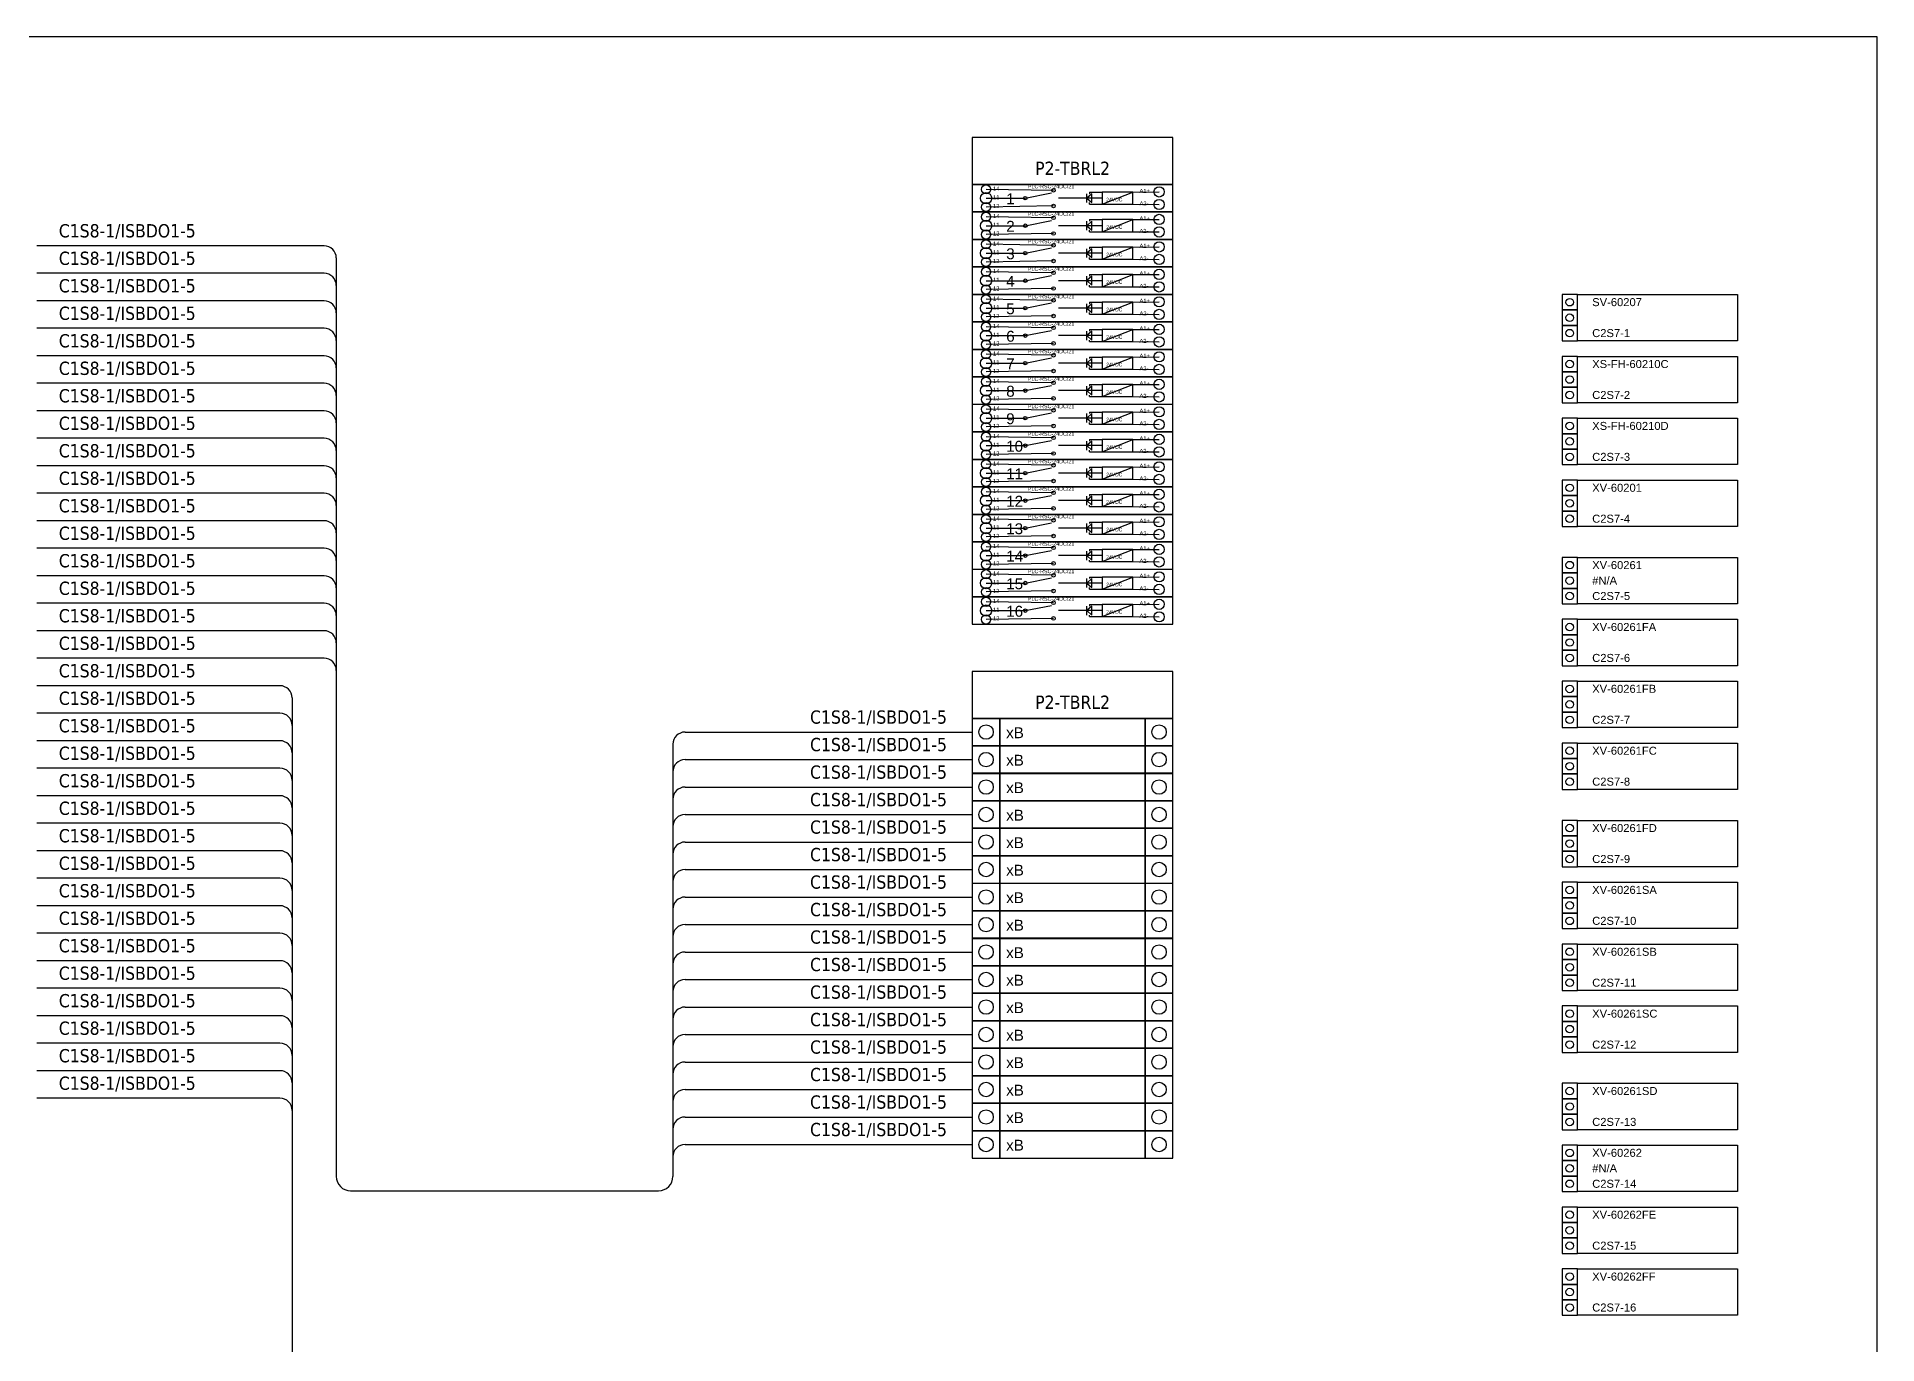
# Model space of a CAD drawing. Header units: millimetres. Extents: x 0 to 134764, y 0 to 68687.
# Drawn here: x 55766 to 98890, y 38062 to 68687 of the extents above; entities that cross this region are included whole.
import ezdxf
from ezdxf.enums import TextEntityAlignment as Align

# ---------------------------------------------------------------- set-up
doc = ezdxf.new("R2010")
doc.units = ezdxf.units.MM
doc.layers.add('IE-WIRE', color=7, linetype='Continuous', lineweight=25)
doc.layers.add('power', color=7, linetype='Continuous', lineweight=25)
doc.styles.get("Standard").update_dxf_attribs({"font": 'arial.ttf'})
doc.styles.add('Tahoma', font='')
doc.styles.get('Tahoma').set_extended_font_data('Tahoma')

# ---------------------------------------------------------------- blocks, each defined once
blk = doc.blocks.new('xTermFuse')
at = {"color": 7}
for p, q in [((76800, 33290), (75483.4, 33310)), ((75483.4, 33137.3), (76250, 33137.3)), ((76250, 33137.3), (76760, 33240)), ((76800, 32985), (75483.4, 32965))]:
    blk.add_line(p, q, dxfattribs=at)
at = {"color": 3}
blk.add_line((77750, 33137.3), (76900, 33137.3), dxfattribs=at)
at = {"color": 7}
blk.add_lwpolyline([(75215, 32870), (79130, 32870), (79130, 33405), (75215, 33405), (75215, 32870)], dxfattribs=at)
for centre, radius in [((75483.4, 33137.3), 110), ((75483.4, 33310), 90), ((76250, 33137.3), 35), ((76800, 33290), 35), ((75483.4, 32965), 90), ((76800, 32985), 35)]:
    blk.add_circle(centre, radius, dxfattribs=at)
at = {"layer": 'power', "color": 1}
for p, q in [((77450, 33050), (77450, 33225)), ((77500, 33255), (77750, 33255)), ((77500, 33255), (77500, 33225)), ((77750, 33020), (78350, 33255)), ((78350, 33255), (78861.5, 33260)), ((77500, 33020), (77500, 33050)), ((77500, 33020), (77750, 33020))]:
    blk.add_line(p, q, dxfattribs=at)
at = {"layer": 'power', "color": 7}
blk.add_line((78350, 33020), (78861.5, 33015), dxfattribs=at)
at = {"layer": 'power', "color": 1}
for points in [[(77550, 33050), (77550, 33225), (77450, 33137.5), (77550, 33050)], [(77750, 33020), (78350, 33020), (78350, 33255), (77750, 33255), (77750, 33020)]]:
    blk.add_lwpolyline(points, dxfattribs=at)
blk.add_circle((78861.5, 33260), 100, dxfattribs=at)
at = {"layer": 'power', "color": 7}
blk.add_circle((78861.5, 33015), 100, dxfattribs=at)
at = {"color": 7}
for s, p in [('14', (75620, 33285)), ('11', (75620, 33115)), ('12', (75620, 32945))]:
    blk.add_text(s, height=80, dxfattribs=at).set_placement(p)
at = {"color": 3}
blk.add_text('PLC-RSC-24DC/21', height=75, dxfattribs=at).set_placement((76300, 33330))
at = {"color": 7}
blk.add_attdef('TERMINAL_A', (0, 0), '', height=212.5, dxfattribs=at)
at = {"layer": 'power', "color": 2}
blk.add_text('24VDC', height=70, dxfattribs=at).set_placement((77830, 33075))
at = {"layer": 'power', "color": 1}
blk.add_text('A1+', height=80, dxfattribs=at).set_placement((78480, 33240))
at = {"layer": 'power', "color": 7}
blk.add_text('A2-', height=80, dxfattribs=at).set_placement((78480, 32995))
blk = doc.blocks.new('xTermSingleLayer')
at = {"color": 7, "ltscale": 25.4}
for points in [[(0, -537), (537, -537), (537, 0), (0, 0)], [(537, -537), (3378, -537), (3378, 0), (537, 0)], [(3378, -537), (3915, -537), (3915, 0), (3378, 0)]]:
    blk.add_lwpolyline(points, close=True, dxfattribs=at)
for centre in [(268, -268), (3647, -268)]:
    blk.add_circle(centre, 141, dxfattribs=at)
blk.add_attdef('TERMINAL_B', (661, -387), '', height=212)
blk = doc.blocks.new('xDO_3_Term')
for points in [[(483, 1449), (0, 1449), (0, 966), (483, 966)], [(483, 1449), (5482, 1449), (5482, 0), (483, 0)], [(483, 966), (0, 966), (0, 483), (483, 483)], [(483, 483), (0, 483), (0, 0), (483, 0)]]:
    blk.add_lwpolyline(points, close=True)
for centre in [(242, 1208), (242, 725), (242, 242)]:
    blk.add_circle(centre, 118)
for tag, p in [('TAG', (943, 1085)), ('Description', (943, 602)), ('PLC_POINT', (943, 118))]:
    blk.add_attdef(tag, p, '', height=250)

msp = doc.modelspace()

# ---------------------------------------------------------------- linework, layer by layer
msp.add_lwpolyline([(0, 0), (98890, 0), (98890, 68687), (0, 68687)], close=True)
at = {"color": 4, "ltscale": 25.4}
for points in [[(77687, 65229), (82385, 65229), (82385, 66330), (77687, 66330)], [(77687, 52722), (82385, 52722), (82385, 53823), (77687, 53823)]]:
    msp.add_lwpolyline(points, close=True, dxfattribs=at)
at = {"layer": 'IE-WIRE', "color": 4, "ltscale": 25.4}
for p, q in [((62497, 63791), (55766, 63791)), ((62782, 63506), (62782, 41991)), ((62497, 63147), (55766, 63147)), ((62497, 62503), (55766, 62503)), ((62497, 61859), (55766, 61859)), ((62497, 61215), (55766, 61215)), ((62497, 60571), (55766, 60571)), ((62497, 59927), (55766, 59927)), ((62497, 59283), (55766, 59283)), ((62497, 58638), (55766, 58638)), ((62497, 57994), (55766, 57994)), ((62497, 57350), (55766, 57350)), ((62497, 56706), (55766, 56706)), ((62497, 56062), (55766, 56062)), ((62497, 55418), (55766, 55418)), ((62497, 54774), (55766, 54774)), ((62497, 54130), (55766, 54130)), ((61462, 53486), (55766, 53486)), ((61748, 53200), (61748, 13046)), ((61462, 52841), (55766, 52841)), ((61462, 52197), (55766, 52197)), ((70957, 52400), (77687, 52400)), ((70957, 52400), (77687, 52400)), ((70671, 52115), (70671, 41991)), ((70957, 51756), (77687, 51756)), ((70957, 51756), (77687, 51756)), ((61462, 51553), (55766, 51553)), ((61462, 50909), (55766, 50909)), ((70957, 51112), (77687, 51112)), ((70957, 51112), (77687, 51112)), ((70957, 50468), (77687, 50468)), ((70957, 50468), (77687, 50468)), ((61462, 50265), (55766, 50265)), ((61462, 49621), (55766, 49621)), ((70957, 49824), (77687, 49824)), ((70957, 49824), (77687, 49824)), ((70957, 49180), (77687, 49180)), ((70957, 49180), (77687, 49180)), ((61462, 48977), (55766, 48977)), ((61462, 48333), (55766, 48333)), ((70957, 48535), (77687, 48535)), ((70957, 48535), (77687, 48535)), ((70957, 47891), (77687, 47891)), ((70957, 47891), (77687, 47891)), ((61462, 47688), (55766, 47688)), ((61462, 47044), (55766, 47044)), ((70957, 47247), (77687, 47247)), ((70957, 47247), (77687, 47247)), ((70957, 46603), (77687, 46603)), ((70957, 46603), (77687, 46603)), ((61462, 46400), (55766, 46400)), ((61462, 45756), (55766, 45756)), ((70957, 45959), (77687, 45959)), ((70957, 45959), (77687, 45959)), ((70957, 45315), (77687, 45315)), ((70957, 45315), (77687, 45315)), ((61462, 45112), (55766, 45112)), ((61462, 44468), (55766, 44468)), ((70957, 44671), (77687, 44671)), ((70957, 44671), (77687, 44671)), ((70957, 44027), (77687, 44027)), ((70957, 44027), (77687, 44027)), ((61462, 43824), (55766, 43824)), ((70957, 43382), (77687, 43382)), ((70957, 43382), (77687, 43382)), ((70957, 42738), (77687, 42738)), ((70957, 42738), (77687, 42738))]:
    msp.add_line(p, q, dxfattribs=at)
at = {"layer": 'IE-WIRE', "color": 4}
msp.add_line((63118, 41655), (70335, 41655), dxfattribs=at)
at = {"layer": 'IE-WIRE', "color": 4, "ltscale": 25.4}
for centre, radius, start, end in [((62497, 63506), 286, 0, 90), ((62497, 62862), 286, 0, 90), ((62497, 62218), 286, 0, 90), ((62497, 61573), 286, 0, 90), ((62497, 60929), 286, 0, 90), ((62497, 60285), 286, 0, 90), ((62497, 59641), 286, 0, 90), ((62497, 58997), 286, 0, 90), ((62497, 58353), 286, 0, 90), ((62497, 57709), 286, 0, 90), ((62497, 57065), 286, 0, 90), ((62497, 56421), 286, 0, 90), ((62497, 55776), 286, 0, 90), ((62497, 55132), 286, 0, 90), ((62497, 54488), 286, 0, 90), ((62497, 53844), 286, 0, 90), ((61462, 53200), 286, 0, 90), ((61462, 52556), 286, 0, 90), ((61462, 51912), 286, 0, 90), ((70957, 52115), 286, 90, 180), ((70957, 51470), 286, 90, 180), ((61462, 51268), 286, 0, 90), ((61462, 50623), 286, 0, 90), ((70957, 50826), 286, 90, 180), ((70957, 50182), 286, 90, 180), ((61462, 49979), 286, 0, 90), ((61462, 49335), 286, 0, 90), ((70957, 49538), 286, 90, 180), ((70957, 48894), 286, 90, 180), ((61462, 48691), 286, 0, 90), ((61462, 48047), 286, 0, 90), ((70957, 48250), 286, 90, 180), ((70957, 47606), 286, 90, 180), ((61462, 47403), 286, 0, 90), ((61462, 46759), 286, 0, 90), ((70957, 46962), 286, 90, 180), ((70957, 46317), 286, 90, 180), ((61462, 46115), 286, 0, 90), ((61462, 45471), 286, 0, 90), ((70957, 45673), 286, 90, 180), ((70957, 45029), 286, 90, 180), ((61462, 44826), 286, 0, 90), ((61462, 44182), 286, 0, 90), ((70957, 44385), 286, 90, 180), ((70957, 43741), 286, 90, 180), ((61462, 43538), 286, 0, 90), ((70957, 43097), 286, 90, 180), ((70957, 42453), 286, 90, 180), ((70335, 41991), 336, 270, 0)]:
    msp.add_arc(centre, radius, start, end, dxfattribs=at)
at = {"layer": 'IE-WIRE', "color": 4}
msp.add_arc((63118, 41991), 336, 180, 270, dxfattribs=at)

# ---------------------------------------------------------------- block references
ref = msp.add_blockref('xTermFuse', (-12571, 25142), dxfattribs=dict(xscale=1.2, yscale=1.2, zscale=1.2))
ref.add_attrib('TERMINAL_A', '1', (78481, 64765), dxfattribs={"height": 255})
ref = msp.add_blockref('xTermFuse', (-12571, 24498), dxfattribs=dict(xscale=1.2, yscale=1.2, zscale=1.2))
ref.add_attrib('TERMINAL_A', '2', (78481, 64121), dxfattribs={"height": 255})
ref = msp.add_blockref('xTermFuse', (-12571, 23854), dxfattribs=dict(xscale=1.2, yscale=1.2, zscale=1.2))
ref.add_attrib('TERMINAL_A', '3', (78481, 63477), dxfattribs={"height": 255})
ref = msp.add_blockref('xTermFuse', (-12571, 23210), dxfattribs=dict(xscale=1.2, yscale=1.2, zscale=1.2))
ref.add_attrib('TERMINAL_A', '4', (78481, 62833), dxfattribs={"height": 255})
ref = msp.add_blockref('xTermFuse', (-12571, 22566), dxfattribs=dict(xscale=1.2, yscale=1.2, zscale=1.2))
ref.add_attrib('TERMINAL_A', '5', (78481, 62189), dxfattribs={"height": 255})
ref = msp.add_blockref('xDO_3_Term', (91505, 61564), dxfattribs=dict(xscale=0.75, yscale=0.75, zscale=0.75))
ref.add_attrib('TAG', 'SV-60207', (92212, 62378), dxfattribs={"height": 187.5})
ref.add_attrib('PLC_POINT', 'C2S7-1', (92212, 61653), dxfattribs={"height": 187.5})
ref = msp.add_blockref('xTermFuse', (-12571, 21922), dxfattribs=dict(xscale=1.2, yscale=1.2, zscale=1.2))
ref.add_attrib('TERMINAL_A', '6', (78481, 61545), dxfattribs={"height": 255})
ref = msp.add_blockref('xTermFuse', (-12571, 21278), dxfattribs=dict(xscale=1.2, yscale=1.2, zscale=1.2))
ref.add_attrib('TERMINAL_A', '7', (78481, 60900), dxfattribs={"height": 255})
ref = msp.add_blockref('xDO_3_Term', (91505, 60115), dxfattribs=dict(xscale=0.75, yscale=0.75, zscale=0.75))
ref.add_attrib('TAG', 'XS-FH-60210C', (92212, 60928), dxfattribs={"height": 187.5})
ref.add_attrib('PLC_POINT', 'C2S7-2', (92212, 60204), dxfattribs={"height": 187.5})
ref = msp.add_blockref('xTermFuse', (-12571, 20634), dxfattribs=dict(xscale=1.2, yscale=1.2, zscale=1.2))
ref.add_attrib('TERMINAL_A', '8', (78481, 60256), dxfattribs={"height": 255})
ref = msp.add_blockref('xTermFuse', (-12571, 19990), dxfattribs=dict(xscale=1.2, yscale=1.2, zscale=1.2))
ref.add_attrib('TERMINAL_A', '9', (78481, 59612), dxfattribs={"height": 255})
ref = msp.add_blockref('xDO_3_Term', (91505, 58666), dxfattribs=dict(xscale=0.75, yscale=0.75, zscale=0.75))
ref.add_attrib('TAG', 'XS-FH-60210D', (92212, 59479), dxfattribs={"height": 187.5})
ref.add_attrib('PLC_POINT', 'C2S7-3', (92212, 58754), dxfattribs={"height": 187.5})
ref = msp.add_blockref('xTermFuse', (-12571, 19345), dxfattribs=dict(xscale=1.2, yscale=1.2, zscale=1.2))
ref.add_attrib('TERMINAL_A', '10', (78481, 58968), dxfattribs={"height": 255})
ref = msp.add_blockref('xTermFuse', (-12571, 18701), dxfattribs=dict(xscale=1.2, yscale=1.2, zscale=1.2))
ref.add_attrib('TERMINAL_A', '11', (78481, 58324), dxfattribs={"height": 255})
ref = msp.add_blockref('xDO_3_Term', (91505, 57216), dxfattribs=dict(xscale=0.75, yscale=0.75, zscale=0.75))
ref.add_attrib('TAG', 'XV-60201', (92212, 58030), dxfattribs={"height": 187.5})
ref.add_attrib('PLC_POINT', 'C2S7-4', (92212, 57305), dxfattribs={"height": 187.5})
ref = msp.add_blockref('xTermFuse', (-12571, 18057), dxfattribs=dict(xscale=1.2, yscale=1.2, zscale=1.2))
ref.add_attrib('TERMINAL_A', '12', (78481, 57680), dxfattribs={"height": 255})
ref = msp.add_blockref('xTermFuse', (-12571, 17413), dxfattribs=dict(xscale=1.2, yscale=1.2, zscale=1.2))
ref.add_attrib('TERMINAL_A', '13', (78481, 57036), dxfattribs={"height": 255})
ref = msp.add_blockref('xTermFuse', (-12571, 16769), dxfattribs=dict(xscale=1.2, yscale=1.2, zscale=1.2))
ref.add_attrib('TERMINAL_A', '14', (78481, 56392), dxfattribs={"height": 255})
ref = msp.add_blockref('xTermFuse', (-12571, 16125), dxfattribs=dict(xscale=1.2, yscale=1.2, zscale=1.2))
ref.add_attrib('TERMINAL_A', '15', (78481, 55747), dxfattribs={"height": 255})
for name, p, xscale, yscale, zscale, values in [('xDO_3_Term', (91505, 55405), 0.75, 0.75, 0.75, {'TAG': 'XV-60261', 'Description': '#N/A', 'PLC_POINT': 'C2S7-5'}), ('xTermSingleLayer', (77687, 52722), 1.2, 1.2, 1.2, {'TERMINAL_B': 'xB'}), ('xTermSingleLayer', (77687, 52078), 1.2, 1.2, 1.2, {'TERMINAL_B': 'xB'}), ('xTermSingleLayer', (77687, 51434), 1.2, 1.2, 1.2, {'TERMINAL_B': 'xB'}), ('xTermSingleLayer', (77687, 50790), 1.2, 1.2, 1.2, {'TERMINAL_B': 'xB'}), ('xTermSingleLayer', (77687, 50146), 1.2, 1.2, 1.2, {'TERMINAL_B': 'xB'}), ('xTermSingleLayer', (77687, 49502), 1.2, 1.2, 1.2, {'TERMINAL_B': 'xB'}), ('xTermSingleLayer', (77687, 48857), 1.2, 1.2, 1.2, {'TERMINAL_B': 'xB'}), ('xTermSingleLayer', (77687, 48213), 1.2, 1.2, 1.2, {'TERMINAL_B': 'xB'}), ('xTermSingleLayer', (77687, 47569), 1.2, 1.2, 1.2, {'TERMINAL_B': 'xB'}), ('xTermSingleLayer', (77687, 46925), 1.2, 1.2, 1.2, {'TERMINAL_B': 'xB'}), ('xTermSingleLayer', (77687, 46281), 1.2, 1.2, 1.2, {'TERMINAL_B': 'xB'}), ('xTermSingleLayer', (77687, 45637), 1.2, 1.2, 1.2, {'TERMINAL_B': 'xB'}), ('xTermSingleLayer', (77687, 44993), 1.2, 1.2, 1.2, {'TERMINAL_B': 'xB'}), ('xTermSingleLayer', (77687, 44349), 1.2, 1.2, 1.2, {'TERMINAL_B': 'xB'}), ('xTermSingleLayer', (77687, 43705), 1.2, 1.2, 1.2, {'TERMINAL_B': 'xB'}), ('xTermSingleLayer', (77687, 43060), 1.2, 1.2, 1.2, {'TERMINAL_B': 'xB'}), ('xDO_3_Term', (91505, 41637), 0.75, 0.75, 0.75, {'TAG': 'XV-60262', 'Description': '#N/A', 'PLC_POINT': 'C2S7-14'})]:
    msp.add_blockref(name, p, dxfattribs=dict(xscale=xscale, yscale=yscale, zscale=zscale)).add_auto_attribs(values)
ref = msp.add_blockref('xTermFuse', (-12571, 15481), dxfattribs=dict(xscale=1.2, yscale=1.2, zscale=1.2))
ref.add_attrib('TERMINAL_A', '16', (78481, 55103), dxfattribs={"height": 255})
ref = msp.add_blockref('xDO_3_Term', (91505, 53955), dxfattribs=dict(xscale=0.75, yscale=0.75, zscale=0.75))
ref.add_attrib('TAG', 'XV-60261FA', (92212, 54769), dxfattribs={"height": 187.5})
ref.add_attrib('PLC_POINT', 'C2S7-6', (92212, 54044), dxfattribs={"height": 187.5})
ref = msp.add_blockref('xDO_3_Term', (91505, 52506), dxfattribs=dict(xscale=0.75, yscale=0.75, zscale=0.75))
ref.add_attrib('TAG', 'XV-60261FB', (92212, 53320), dxfattribs={"height": 187.5})
ref.add_attrib('PLC_POINT', 'C2S7-7', (92212, 52595), dxfattribs={"height": 187.5})
ref = msp.add_blockref('xDO_3_Term', (91505, 51057), dxfattribs=dict(xscale=0.75, yscale=0.75, zscale=0.75))
ref.add_attrib('TAG', 'XV-60261FC', (92212, 51870), dxfattribs={"height": 187.5})
ref.add_attrib('PLC_POINT', 'C2S7-8', (92212, 51146), dxfattribs={"height": 187.5})
ref = msp.add_blockref('xDO_3_Term', (91505, 49245), dxfattribs=dict(xscale=0.75, yscale=0.75, zscale=0.75))
ref.add_attrib('TAG', 'XV-60261FD', (92212, 50059), dxfattribs={"height": 187.5})
ref.add_attrib('PLC_POINT', 'C2S7-9', (92212, 49334), dxfattribs={"height": 187.5})
ref = msp.add_blockref('xDO_3_Term', (91505, 47796), dxfattribs=dict(xscale=0.75, yscale=0.75, zscale=0.75))
ref.add_attrib('TAG', 'XV-60261SA', (92212, 48610), dxfattribs={"height": 187.5})
ref.add_attrib('PLC_POINT', 'C2S7-10', (92212, 47885), dxfattribs={"height": 187.5})
ref = msp.add_blockref('xDO_3_Term', (91505, 46347), dxfattribs=dict(xscale=0.75, yscale=0.75, zscale=0.75))
ref.add_attrib('TAG', 'XV-60261SB', (92212, 47160), dxfattribs={"height": 187.5})
ref.add_attrib('PLC_POINT', 'C2S7-11', (92212, 46436), dxfattribs={"height": 187.5})
ref = msp.add_blockref('xDO_3_Term', (91505, 44898), dxfattribs=dict(xscale=0.75, yscale=0.75, zscale=0.75))
ref.add_attrib('TAG', 'XV-60261SC', (92212, 45711), dxfattribs={"height": 187.5})
ref.add_attrib('PLC_POINT', 'C2S7-12', (92212, 44986), dxfattribs={"height": 187.5})
ref = msp.add_blockref('xDO_3_Term', (91505, 43086), dxfattribs=dict(xscale=0.75, yscale=0.75, zscale=0.75))
ref.add_attrib('TAG', 'XV-60261SD', (92212, 43899), dxfattribs={"height": 187.5})
ref.add_attrib('PLC_POINT', 'C2S7-13', (92212, 43175), dxfattribs={"height": 187.5})
ref = msp.add_blockref('xDO_3_Term', (91505, 40187), dxfattribs=dict(xscale=0.75, yscale=0.75, zscale=0.75))
ref.add_attrib('TAG', 'XV-60262FE', (92212, 41001), dxfattribs={"height": 187.5})
ref.add_attrib('PLC_POINT', 'C2S7-15', (92212, 40276), dxfattribs={"height": 187.5})
ref = msp.add_blockref('xDO_3_Term', (91505, 38738), dxfattribs=dict(xscale=0.75, yscale=0.75, zscale=0.75))
ref.add_attrib('TAG', 'XV-60262FF', (92212, 39552), dxfattribs={"height": 187.5})
ref.add_attrib('PLC_POINT', 'C2S7-16', (92212, 38827), dxfattribs={"height": 187.5})

# ---------------------------------------------------------------- texts
at = {"color": 4, "style": 'Tahoma'}
for p in [(80036, 65607), (80036, 53100)]:
    msp.add_text('P2-TBRL2', height=310.9, dxfattribs=at).set_placement(p, align=Align.MIDDLE_CENTER)
for p in [(56282, 63988), (56282, 63344), (56282, 62700), (56282, 62056), (56282, 61411), (56282, 60767), (56282, 60123), (56282, 59479), (56282, 58835), (56282, 58191), (56282, 57547), (56282, 56903), (56282, 56259), (56282, 55614), (56282, 54970), (56282, 54326), (56282, 53682), (56282, 53038), (56282, 52394), (73885, 52597), (73885, 51953), (56282, 51750), (56282, 51106), (73885, 51308), (73885, 50664), (56282, 50461), (56282, 49817), (73885, 50020), (73885, 49376), (56282, 49173), (56282, 48529), (73885, 48732), (73885, 48088), (56282, 47885), (56282, 47241), (73885, 47444), (73885, 46800), (56282, 46597), (56282, 45953), (73885, 46155), (73885, 45511), (56282, 45309), (56282, 44664), (73885, 44867), (73885, 44223), (56282, 44020), (73885, 43579), (73885, 42935)]:
    msp.add_text('C1S8-1/ISBDO1-5', height=310.9, dxfattribs=at).set_placement(p)

doc.saveas('drawing.dxf')
